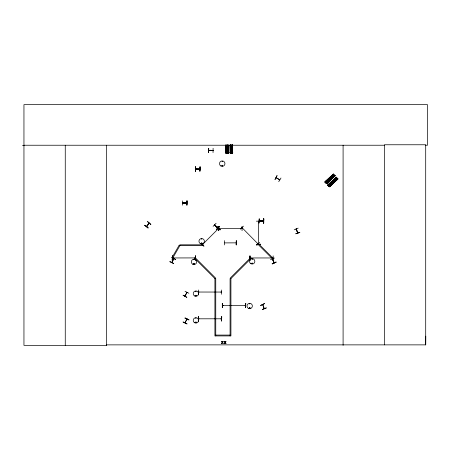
<?xml version="1.0" encoding="UTF-8"?>
<svg xmlns="http://www.w3.org/2000/svg" width="450" height="450" viewBox="0 0 450 450"><rect width="100%" height="100%" fill="white"/><g stroke="black" fill="none" stroke-linecap="round" stroke-linejoin="round"><path stroke-width="0.67" d="M425.396 145.232L427.5 145.232L427.5 104.659L23.951 104.659L23.951 345.341L106.627 345.341L106.571 344.869L425.706 344.869L425.767 336.167M276.159 177.739L279.743 179.904M262.699 304.599L264.127 308.649M272.554 258.885L272.565 259.425M273.87 262.474L274.207 262.806M296.111 229.005L297.709 232.999M297.568 232.537L297.889 232.92M258.013 243.596L258.109 244.013L241.976 227.616M214.577 224.955L217.721 227.829L214.678 224.792M193.776 259.627L194.237 259.566L193.804 259.684M193.753 263.869C194.692 262.991 193.804 264.954 193.832 263.689M201.966 243.264C201.099 244.058 201.684 242.505 201.898 243.141M195.688 291.392L196.155 291.33L195.722 291.448M195.508 322.391C196.74 321.277 195.924 323.471 195.593 322.588M221.946 165.566C222.581 166.556 222.412 164.903 222.047 165.459M222.458 161.46L222.024 161.28L222.412 161.505M222.604 165.741C221.805 164.132 221.833 167.153 222.604 165.544M251.758 263.368C252.838 262.114 252.399 264.611 251.797 263.469M252.388 259.127C251.708 259.875 252.174 258.238 252.377 259.245M252.456 263.447C251.938 262.395 251.82 264.178 252.394 263.498M249.458 303.756C250.138 302.991 249.705 304.633 249.508 303.649M249.986 307.997C249.238 308.874 249.553 307.125 249.941 307.935M250.093 308.109C249.379 306.613 249.154 309.139 250.031 308.194M146.469 226.491L146.942 226.198M148.781 223.447L149.068 223.065M258.474 244.243L258.643 221.226M258.446 243.855L258.429 244.153M173.818 258.75L171.782 262.446M187.031 292.393L184.984 296.145M187.003 319.174L184.984 322.909L186.823 319.118M227.233 153.039L226.991 152.601M184.984 296.049L186.885 292.286M201.313 243.056C201.853 244.873 202.264 241.774 201.302 243.366M194.372 264.077C194.062 262.446 193.196 264.831 194.282 264.144M195.773 317.998L196.127 318.268L195.722 318.094M195.671 322.251L196.071 322.644L195.857 322.144M146.509 226.406L149.164 223.194M169.92 261.529L173.756 263.481M173.857 258.671L171.979 262.44M188.882 293.271L185.046 291.319M183.122 321.992L186.981 323.887M272.419 259.003L274.011 262.935M296.128 229.044L297.748 232.982M182.554 202.944L186.761 202.871M195.441 258.103L194.974 258.131L195.351 258.126M221.524 292.202L221.068 292.022M221.524 318.96L221.046 318.966L221.524 318.814M273.139 258.126L272.7 257.929M199.879 168.913L195.587 168.891L196.093 169.059M199.401 168.913L199.834 169.059M259.251 220.899L263.554 221.096L259.324 221.192M325.907 182.812L326.104 182.323M328.753 185.957L328.944 185.468M278.719 181.671L280.98 178.014M202.809 244.44L202.534 244.755M218.739 228.544L218.531 228.752M202.809 244.502L202.433 244.609L218.683 228.358L218.503 228.774M146.616 226.547L149.192 223.155L146.661 226.524M201.504 238.86L201.876 239.141L201.487 238.916M264.313 308.576L262.688 304.639M186.795 203.085L182.554 203.096M172.423 258.126L172.834 257.94M218.964 228.482L219.442 228.476M219.386 228.645L218.981 228.656M198.495 292.056L198.973 292.05L198.506 292.224M221.524 292.056L198.585 292.033M198.917 318.797L198.495 318.814L221.507 318.791L221.136 318.988M250.543 258.12L250.138 258.126M245.16 305.443L245.537 305.657L222.547 305.454M209.25 150.547C207.118 149.766 219.465 151.02 208.789 150.497M212.563 150.497L213.041 150.351M199.851 169.093L195.587 169.082L199.879 169.104M217.581 227.97L214.526 225.045L217.519 227.903M220.433 229.753L217.361 226.744M240.401 229.196L243.433 226.142M259.718 242.421L256.714 245.503M213.103 226.361L216.101 223.279M324.917 181.952L333.473 174.049M324.979 182.019L333.551 174.133M325.074 182.121L333.63 174.223L325.103 182.154M325.164 182.222L333.754 174.358M325.862 181.963L333.951 174.566M325.507 182.576L325.952 183.06M326.098 183.218L334.119 175.748M334.716 175.382L326.171 183.302L334.744 175.416M326.256 183.386L334.845 175.523M326.346 183.487L334.907 175.59M326.379 183.521L334.935 175.624M326.441 183.594L335.031 175.719M335.093 175.792L326.537 183.696L335.132 175.832L333.439 174.009L324.877 181.912L326.571 183.735M336.279 177.159L327.724 185.062L329.417 186.879L337.973 178.976L336.279 177.159L327.757 185.102M327.819 185.169L336.392 177.283M327.853 185.197L336.409 177.294M327.915 185.271L336.51 177.407M328.005 185.366L336.572 177.474M328.044 185.406L336.6 177.502M328.106 185.473L336.679 177.587M336.757 177.677L328.731 185.141L336.791 177.711M328.348 185.726L328.793 186.21M336.966 178.892L328.905 186.322L336.994 178.926M329.017 186.446L337.562 178.532M329.124 186.564L337.652 178.633M329.186 186.632L337.742 178.729M329.22 186.671L337.753 178.734M329.299 186.756L337.843 178.836M329.377 186.84L337.939 178.937M258.621 244.198L258.643 243.855M195.817 295.234C195.519 297.54 196.526 294.441 196.262 295.442M195.851 295.352C195.109 296.28 196.926 295.599 195.857 295.386M294.193 229.792L298.159 228.127M296.263 229.5L296.246 228.949M295.841 233.797L299.897 232.352L295.83 233.769M270.495 259.734L274.449 258.036M272.143 263.734L276.12 262.097M272.216 263.914L276.109 262.069L272.222 263.931M262.254 309.431L266.254 307.839M262.339 309.628L266.316 307.986M194.985 257.929L195.441 257.957M222.913 305.674L222.525 305.634L222.998 305.483M221.434 318.988L221.091 318.966M231.216 153.062L231.3 152.511M208.834 150.306L212.985 150.334M195.823 322.02L196.121 322.059M224.668 240.632L224.572 244.929M225.951 145.789L228.099 145.766M230.192 145.789L232.341 145.766M225.962 146.97L228.116 146.947M230.203 146.97L232.357 146.947M226.024 152.044L228.172 152.021M230.265 152.044L232.414 152.021M225.669 152.387L228.532 152.359M229.911 152.387L232.774 152.359M225.669 152.477L228.532 152.443M229.911 152.477L232.774 152.443M226.929 152.589L227.267 152.589M260.201 221.197L262.671 221.169M182.542 200.869L182.509 205.172M187.059 200.841L186.868 205.144L187.082 200.841M256.399 221.169L260.696 221.203M241.976 226.406L242.066 230.704M241.526 228.656L241.948 228.634M195.666 255.876L195.452 260.179L195.643 255.881M250.138 260.179L249.874 255.881L249.919 260.184M273.139 255.881L273.223 260.179M172.845 257.951L172.457 257.957L195.351 257.912M195.396 257.957L195.007 258.109M250.554 257.951L250.166 257.957L273.105 257.957M198.54 292.056L198.928 292.05L198.585 292.224M221.479 292.056L221.091 292.207M198.506 294.277L198.45 289.98M221.535 294.277L221.541 289.98M222.474 307.71L222.508 303.407M222.564 305.483L222.953 305.483M245.503 305.483L245.132 305.651M221.749 316.738L221.535 321.036L221.726 316.738M198.928 318.96L198.495 318.966M22.5 145.401L23.951 145.395M23.951 145.232L384.401 145.232M208.744 148.275L208.524 152.572M208.502 152.572L208.71 148.275M213.041 152.572L213.103 148.275M195.576 171.135L195.576 166.838M259.251 218.824L259.014 223.127L259.189 218.824M259.296 220.899L263.509 220.899M219.009 228.482L241.948 228.482L241.605 228.656M236.166 242.854L224.719 242.899M215.752 335.081L230.085 335.081M296.303 229.022L297.872 232.881M272.571 258.924L274.179 262.772M169.824 261.726L173.683 263.621M185.119 317.936L188.983 319.815L185.023 318.122M185.034 318.105L188.904 319.978M183.111 322.02L186.969 323.916M242.167 228.066L241.903 227.818M144.782 225.287L148.224 227.863M279.793 179.696L276.131 177.699M257.951 243.596L258.21 243.821M217.249 226.856L220.309 229.877M201.352 243.619L203.985 246.206L201.195 243.782M332.679 174.938L334.142 176.518M335.526 178.082L336.983 179.662M332.1 175.472L333.562 177.053M334.946 178.616L336.403 180.197M331.234 176.271L332.691 177.851M334.074 179.421L335.537 181.001M330.457 176.985L331.92 178.566M333.304 180.129L334.761 181.71M329.591 177.784L331.048 179.364M332.432 180.934L333.894 182.514M325.868 181.226L327.324 182.807M328.714 184.376L330.171 185.951M325.373 181.198L327.319 183.302M328.219 184.343L330.165 186.446M325.311 181.254L327.251 183.364M328.151 184.404L330.098 186.508M272.79 259.813L273.735 262.097M232.453 144.979L232.583 153.197L230.107 153.236L230.074 145.013M232.357 144.979L232.447 153.203L232.335 144.979M232.178 144.979L232.256 153.203M232.076 144.984L232.178 153.203M232.037 144.984L232.121 153.203M231.936 144.984L232.003 153.208M231.801 144.984L231.891 153.208M231.761 144.984L231.84 153.208M231.677 153.208L231.024 153.214M230.625 145.007L230.692 153.231M230.49 145.007L230.58 153.231L230.439 145.013M230.355 145.013L230.394 153.231M230.209 145.013L230.299 153.236L230.164 145.013M228.302 153.203L228.212 144.979L228.341 153.197L225.866 153.236L225.776 145.013L225.922 153.236M228.071 144.979L228.184 153.203M228.066 153.203L227.981 144.979L228.015 153.203M227.796 144.984L227.925 153.203M227.559 144.984L227.61 153.208M227.436 153.208L226.783 153.214M226.558 147.06L226.614 153.231M226.474 153.231L226.361 145.007L226.434 153.231M226.232 147.066L226.288 153.231M226.108 145.013L226.204 153.231M226.063 145.013L226.153 153.231M225.928 145.013L226.058 153.236M258.621 221.259L258.626 221.692L258.474 221.259M250.099 255.881L250.11 260.179M222.289 303.407L222.317 307.71M221.541 316.738L221.597 321.036M198.45 316.738L198.45 321.041M195.458 255.881L195.514 260.179M186.851 200.841L186.93 205.144M172.367 255.881L172.367 260.179M425.706 344.869L425.706 144.765L384.401 144.765L384.401 344.869M343.091 145.232L343.091 345.341M263.767 218.824L263.767 223.127M263.61 218.824L263.61 223.127M230.085 335.919L230.085 278.572L230.923 278.572L251.196 258.3L250.605 257.709L230.333 277.982L230.923 278.572L230.923 335.919L214.914 335.919L214.914 278.572L194.642 258.3L195.232 257.709L215.505 277.982L214.914 278.572L215.752 278.572L215.752 335.919M199.935 166.838L199.935 171.135M195.356 166.838L195.356 171.135M106.566 145.232L106.566 345.341M65.261 145.232L65.261 345.341M226.569 146.25C227.177 148.067 227.976 144.945 226.569 146.25M230.811 146.25C231.418 148.067 232.217 144.945 230.811 146.25M330.3 178.031C330.812 179.882 331.768 176.799 330.3 178.031M333.141 181.181C333.652 183.026 334.609 179.949 333.141 181.181M171.928 257.456L175.686 259.56L171.928 257.456M183.122 295.228L186.874 297.343L183.116 295.239M179.162 245.233L171.996 257.648L172.721 258.069L179.888 245.649L179.888 244.817L203.113 244.817L203.113 245.649L179.888 245.649L179.162 245.233M277.037 175.646L275.029 179.454L277.037 175.646M222.941 341.398L222.39 342.287L221.501 341.398L222.204 342.529L221.484 343.665L222.373 342.759L223.273 343.665L222.559 342.517L223.273 341.398L222.941 341.398M225.731 341.398L225.18 342.287L224.297 341.398L224.994 342.529L224.274 343.665L225.163 342.759L226.063 343.665L225.349 342.517L226.063 341.398L225.731 341.398M144.816 225.236L148.101 228.026L144.81 225.242M147.561 221.619L150.851 224.404L147.561 221.619M219.189 226.361L216.315 229.573L219.189 226.361M258.57 243.759L257.979 244.35L271.969 258.339L272.559 257.749L258.57 243.759M333.821 174.426L325.26 182.329L333.849 174.459M264.499 303.587L260.612 305.449L264.499 303.587M236.301 240.626L236.194 244.929L236.301 240.626M231.508 152.567L231.171 152.572L231.508 152.589M218.953 226.406L218.739 230.709L218.953 226.406M260.696 244.232L256.399 244.496L260.696 244.232M172.401 255.881L172.209 260.184L172.401 255.881M245.773 303.407L245.565 307.71L245.756 303.407M198.484 316.738L198.292 321.041L198.484 316.738M200.115 166.838L199.879 171.135L200.115 166.838M186.857 203.079L182.61 203.107L186.857 203.079M263.79 218.824L263.554 223.127L263.79 218.824M230.856 153.231L230.799 147.06L230.811 153.231M227.762 153.208L227.694 144.984L227.745 153.208M195.547 171.135L195.547 166.838L195.519 171.135M220.866 165.988A2.723 2.723 0 0 0 224.949 163.631A2.723 2.723 0 0 0 220.866 161.274A2.723 2.723 0 0 0 220.866 165.988M200.312 243.613A2.723 2.723 0 0 0 204.396 241.256A2.723 2.723 0 0 0 200.312 238.899A2.723 2.723 0 0 0 200.312 243.613M250.83 263.683A2.683 2.683 0 0 0 254.857 261.36A2.683 2.683 0 0 0 250.83 259.037A2.683 2.683 0 0 0 250.83 263.683M192.667 264.184A2.689 2.689 0 0 0 196.701 261.861A2.689 2.689 0 0 0 192.667 259.532A2.689 2.689 0 0 0 192.667 264.184M194.586 295.948A2.683 2.683 0 0 0 198.607 293.625A2.683 2.683 0 0 0 194.586 291.302A2.683 2.683 0 0 0 194.586 295.948M248.349 308.312A2.683 2.683 0 0 0 252.377 305.989A2.683 2.683 0 0 0 248.349 303.666A2.683 2.683 0 0 0 248.349 308.312M194.58 322.712A2.689 2.689 0 0 0 198.613 320.383A2.689 2.689 0 0 0 194.58 318.054A2.689 2.689 0 0 0 194.58 322.712"/></g></svg>
